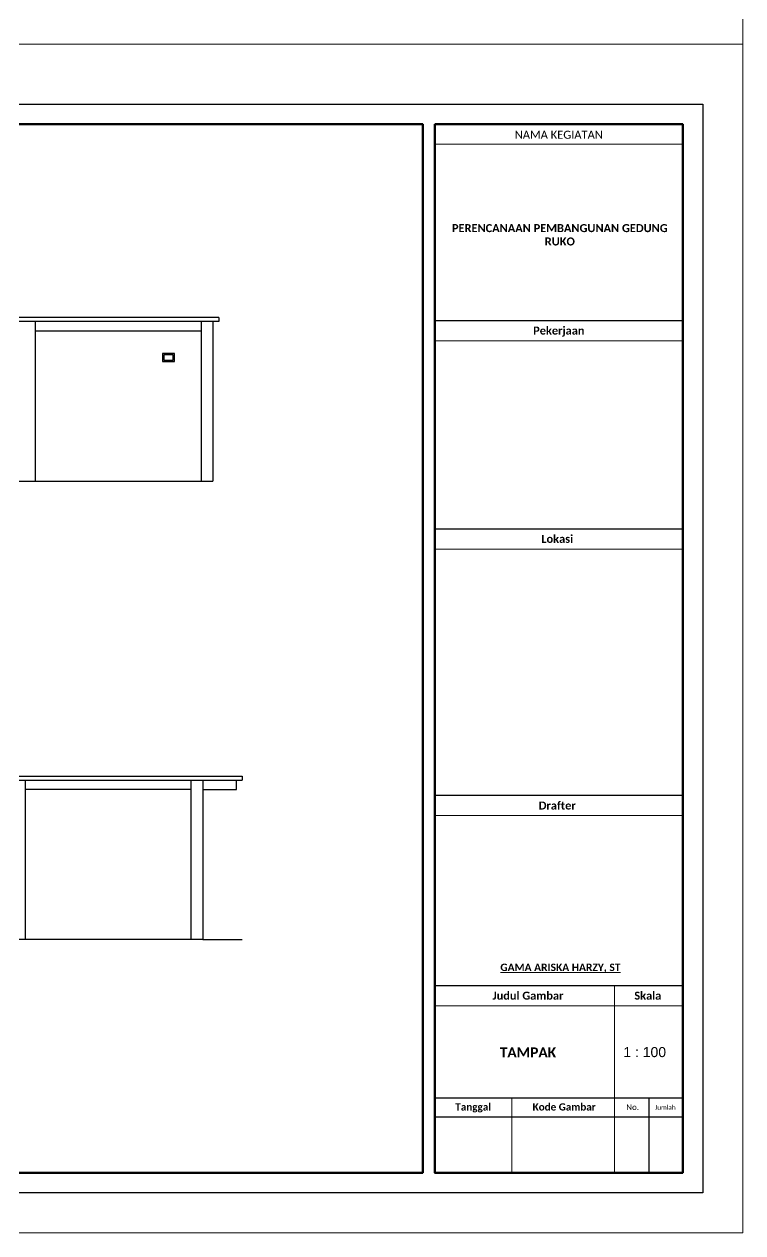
# Model space of a CAD drawing. Header units: centimetres. Extents: x 134057 to 145613, y 5028 to 39996.
# Drawn here: x 136462 to 138281, y 5028 to 8086 of the extents above; entities that cross this region are included whole.
import ezdxf

# ---------------------------------------------------------------- set-up
doc = ezdxf.new("R2010")
doc.units = ezdxf.units.CM
for name, color, linetype, lineweight in [('a. line t', 7, 'Continuous', 50), ('Kertas', 252, 'Continuous', 20), ('Legenda', 252, 'Continuous', 20)]:
    doc.layers.add(name, color=color, linetype=linetype, lineweight=lineweight)
doc.layers.add('dinding', color=151, linetype='Continuous')
doc.styles.get("Standard").update_dxf_attribs({"font": 'arial.ttf'})

msp = doc.modelspace()

# ---------------------------------------------------------------- linework, layer by layer
at = {"layer": 'dinding'}
for p, q in [((136954.456, 7343.705), (135009.456, 7343.705)), ((136954.456, 7343.705), (136954.456, 7333.705)), ((136954.456, 7333.705), (135009.456, 7333.705)), ((136489.456, 7333.705), (136489.456, 6930.294)), ((136489.456, 7310.294), (136909.456, 7310.294)), ((136909.456, 7333.705), (136909.456, 6930.294)), ((136939.456, 7333.705), (136939.456, 6930.294)), ((135109.456, 6930.294), (136939.456, 6930.294)), ((135068.89, 6183.414), (137013.89, 6183.414)), ((137013.89, 6183.414), (137013.89, 6173.414)), ((135068.89, 6173.414), (137013.89, 6173.414)), ((136463.89, 6173.414), (136463.89, 5770.003)), ((136883.89, 6150.003), (136463.89, 6150.003)), ((136883.89, 6173.414), (136883.89, 5770.003)), ((136913.89, 6173.414), (136913.89, 5770.003)), ((136913.89, 6150.003), (136998.89, 6150.003)), ((136998.89, 6150.003), (136998.89, 6173.414)), ((136913.89, 5770.003), (135083.89, 5770.003)), ((136913.89, 5770.003), (137013.89, 5770.003))]:
    msp.add_line(p, q, dxfattribs=at)
for points in [[(136811.802, 7252.96), (136811.802, 7232.96), (136841.802, 7232.96), (136841.802, 7252.96)], [(136814.802, 7249.96), (136814.802, 7235.96), (136838.802, 7235.96), (136838.802, 7249.96)]]:
    msp.add_lwpolyline(points, close=True, dxfattribs=at)
at = {"layer": 'Kertas'}
for points in [[(134078.342, 11043.12), (138280.779, 11043.12), (138280.779, 8035.593), (134078.342, 8035.593)], [(134078.342, 8035.593), (138280.779, 8035.593), (138280.779, 5028.066), (134078.342, 5028.066)]]:
    msp.add_lwpolyline(points, close=True, dxfattribs=at)
at = {"layer": 'Legenda', "color": 1, "lineweight": 20}
for p, q in [((138128.883, 7782.434), (137501.05, 7782.434)), ((138128.883, 7284.682), (137501.05, 7284.682)), ((138129.432, 6757.943), (137501.599, 6757.943)), ((138129.432, 6083.963), (137501.599, 6083.963)), ((137955.99, 5653.39), (137955.99, 5179.961)), ((137501.05, 5602.758), (138128.883, 5602.758)), ((137695.722, 5368.411), (137695.722, 5179.961))]:
    msp.add_line(p, q, dxfattribs=at)
at = {"layer": 'Legenda', "color": 1, "lineweight": 30}
for p, q in [((138128.883, 7335.313), (137501.05, 7335.313)), ((138129.432, 6808.575), (137501.599, 6808.575)), ((138129.432, 6134.595), (137501.599, 6134.595)), ((138128.883, 5653.39), (137501.05, 5653.39)), ((138128.883, 5368.411), (137501.05, 5368.411)), ((138042.437, 5368.411), (138042.437, 5179.961)), ((138128.883, 5320.566), (137501.05, 5320.566))]:
    msp.add_line(p, q, dxfattribs=at)
at = {"layer": 'Legenda', "color": 5, "lineweight": 30}
msp.add_lwpolyline([(134230.237, 7883.698), (138179.515, 7883.698), (138179.515, 5129.329), (134230.237, 5129.329)], close=True, dxfattribs=at)
at = {"layer": 'Legenda', "color": 1, "lineweight": 50}
for points in [[(134280.869, 7833.066), (137470.671, 7833.066), (137470.671, 5179.961), (134280.869, 5179.961)], [(137501.05, 7833.066), (138128.883, 7833.066), (138128.883, 5179.961), (137501.05, 5179.961)]]:
    msp.add_lwpolyline(points, close=True, dxfattribs=at)

# ---------------------------------------------------------------- texts
at = {"layer": 'a. line t', "color": 2}
msp.add_text('1 : 100', height=25.3159, dxfattribs=at).set_placement((137978.317, 5472.724))
at = {"layer": 'a. line t', "color": 2, "lineweight": 20, "attachment_point": 5}
for s, insert, char_height, width in [('{\\fCandara|b0|i0|c0|p34;NAMA KEGIATAN}', (137814.967, 7806.34), 20.25271, 627.8339), ('{\\fCandara|b1|i0|c0|p34;PERENCANAAN PEMBANGUNAN GEDUNG RUKO}', (137817.54, 7553.197), 20.25271, 548.98167), ('{\\fCandara|b1|i0|c0|p34;Pekerjaan}', (137814.967, 7308.284), 20.25271, 627.8339), ('{\\fCandara|b1|i0|c0|p34;Lokasi}', (137810.938, 6783.815), 20.25271, 627.8339), ('{\\fCandara|b1|i0|c0|p34;Drafter}', (137810.938, 6109.087), 20.25271, 627.8339), ('{\\fCandara|b1|i0|c0|p34;\\LGAMA ARISKA HARZY, ST}', (137818.996, 5697.844), 18.80381, 705.34426), ('{\\fCandara|b1|i0|c0|p34;Judul Gambar}', (137737.013, 5628.074), 20.25271, 415.18048), ('{\\fCandara|b1|i0|c0|p34;Skala}', (138040.29, 5628.074), 20.25271, 212.65342)]:
    msp.add_mtext(s, dxfattribs=dict(at, insert=insert, char_height=char_height, width=width))
at = {"layer": 'a. line t', "color": 2, "lineweight": 15, "insert": (137736.824, 5484.554), "char_height": 25.31588, "width": 568.67509, "attachment_point": 5}
msp.add_mtext('{\\fCandara|b1|i0|c0|p34;TAMPAK }', dxfattribs=at)
at = {"layer": 'a. line t', "color": 2, "attachment_point": 1}
for s, insert, char_height, width in [('{\\fCandara|b1|i0|c0|p34;Tanggal}', (137553.096, 5355.757), 18.22744, 318.90516), ('{\\fCandara|b1|i0|c0|p34;Kode Gambar}', (137748.728, 5355.757), 18.22744, 318.90516), ('{\\fCandara|b0|i0|c0|p34;No.}', (137985.681, 5353.394), 14.58195, 30.96718), ('{\\fCandara|b0|i0|c0|p34;Jumlah}', (138058.358, 5351.147), 11.66556, 55.42201)]:
    msp.add_mtext(s, dxfattribs=dict(at, insert=insert, char_height=char_height, width=width))

doc.saveas('drawing.dxf')
